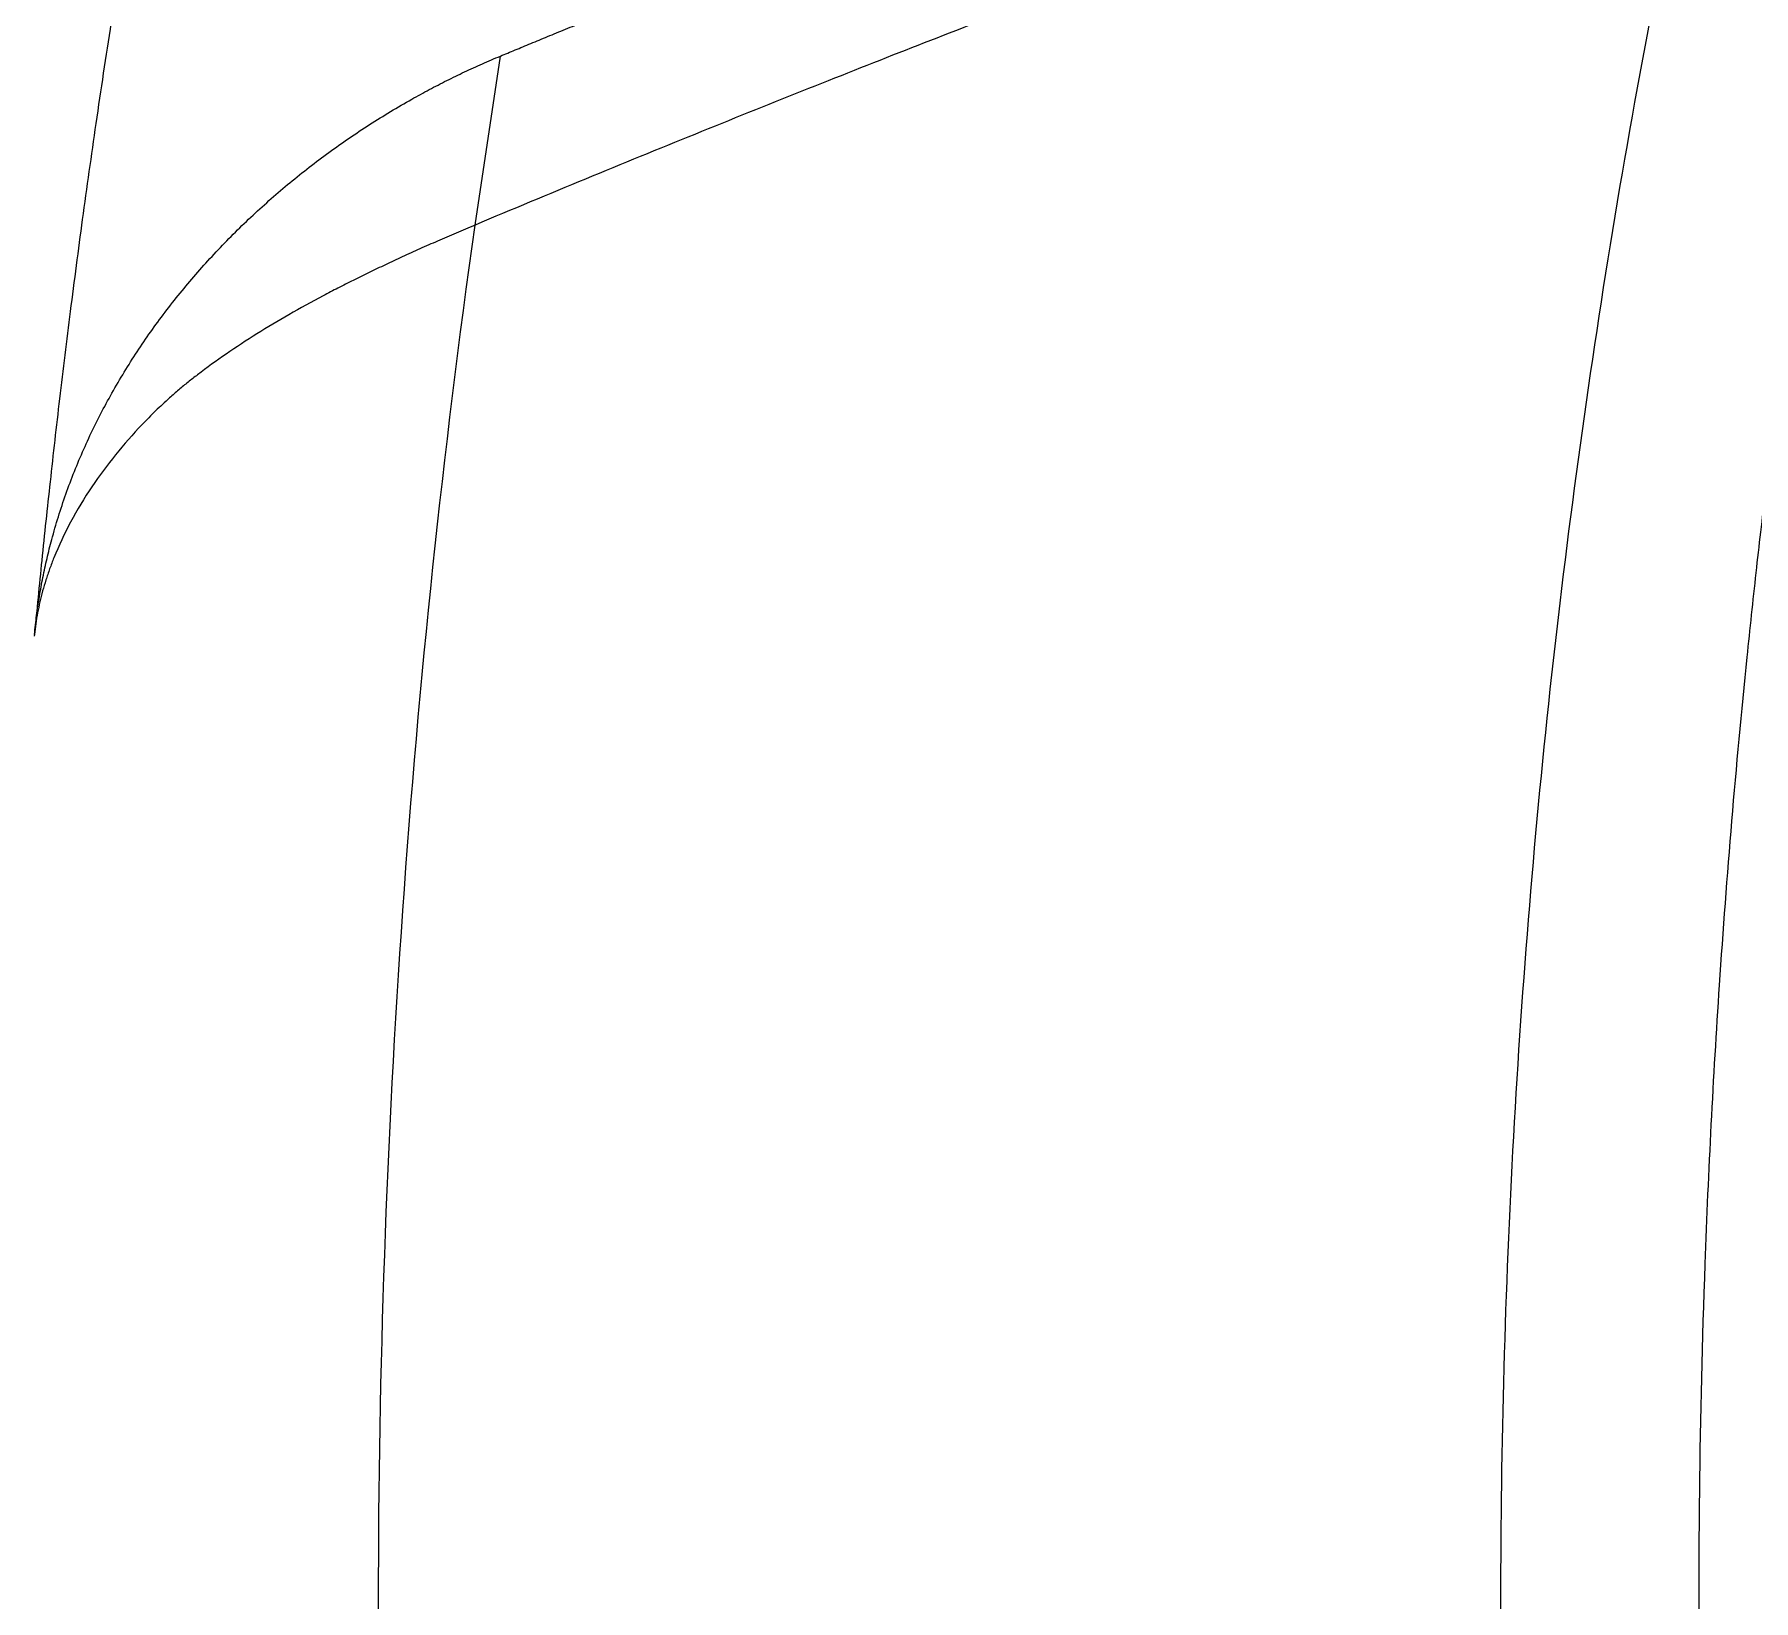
# Model space of a CAD drawing. Extents: x 525 to 609, y 649 to 778.
# Drawn here: x 528.484 to 532.894, y 695.454 to 699.471 of the extents above; entities that cross this region are included whole.
import ezdxf

# ---------------------------------------------------------------- set-up
doc = ezdxf.new("R2010")
doc.units = 0
doc.header["$MEASUREMENT"] = 0
doc.layers.add('1', color=4, linetype='Continuous')

# ---------------------------------------------------------------- blocks, each defined once
blk = doc.blocks.new('JETSETTER')
at = {"layer": '1', "color": 3, "linetype": 'Continuous', "lineweight": 25}
for p, q in [((4.4866, 29.8579), (4.5515, 30.2912)), ((3.3564, 28.8075), (3.356, 28.8034))]:
    blk.add_line(p, q, dxfattribs=at)
for points, knots in [([(3.8429, 31.9338), (3.8363, 31.9031), (3.822, 31.837), (3.7995, 31.7308), (3.7746, 31.6105), (3.7475, 31.4761), (3.7184, 31.3276), (3.6875, 31.1649), (3.6551, 30.988), (3.6214, 30.7968), (3.5868, 30.5914), (3.5504, 30.3637), (3.5141, 30.1224), (3.4793, 29.8757), (3.4484, 29.6403), (3.4209, 29.416), (3.3967, 29.2031), (3.3752, 29.0016), (3.3626, 28.8709), (3.3564, 28.8075)], [0, 0, 0, 0, 0.0297858, 0.0640745, 0.1028678, 0.1461667, 0.193972, 0.2462832, 0.303099, 0.3644166, 0.4302313, 0.5005366, 0.5828697, 0.6615458, 0.736561, 0.8079133, 0.8756026, 0.9396306, 1, 1, 1, 1]), ([(4.5515, 30.2912), (4.5641, 30.2964), (4.5902, 30.3072), (4.6306, 30.3239), (4.6737, 30.3416), (4.7194, 30.3604), (4.7678, 30.3802), (4.8652, 30.42), (4.9699, 30.4624), (5.104, 30.5164), (5.214, 30.5603), (5.3853, 30.6283), (5.677, 30.7426), (6.0824, 30.8975), (6.4602, 31.0369), (6.7374, 31.1363), (6.9335, 31.2054), (7.1122, 31.2671), (7.2495, 31.3135), (7.3497, 31.3469), (7.4209, 31.3704), (7.4864, 31.3918), (7.5367, 31.4081), (7.5746, 31.4202), (7.6021, 31.429), (7.6282, 31.4373), (7.6527, 31.445), (7.6758, 31.4523), (7.6974, 31.4591), (7.7176, 31.4654), (7.7299, 31.4692), (7.736, 31.4711)], [0, 0, 0, 0, 0.008814, 0.018268, 0.028362, 0.039099, 0.050481, 0.06251, 0.108021, 0.125014, 0.158739, 0.187522, 0.250025, 0.374977, 0.499925, 0.564058, 0.624933, 0.68868, 0.749935, 0.781855, 0.813336, 0.844373, 0.874962, 0.890823, 0.906621, 0.922353, 0.93802, 0.953618, 0.969149, 0.98461, 1, 1, 1, 1]), ([(8.1748, 31.4141), (8.1677, 31.3815), (8.153, 31.314), (8.1308, 31.2091), (8.1076, 31.0968), (8.0835, 30.9772), (8.0586, 30.8502), (8.033, 30.7159), (8.0069, 30.5742), (7.9803, 30.4251), (7.9535, 30.2685), (7.9266, 30.1046), (7.8997, 29.9331), (7.873, 29.7542), (7.8466, 29.5678), (7.8208, 29.3739), (7.7957, 29.1725), (7.7715, 28.9635), (7.7265, 28.5417), (7.6767, 27.9511), (7.6399, 27.2364), (7.6258, 26.6501), (7.6245, 26.1002), (7.6355, 25.5387), (7.6635, 24.9181), (7.7087, 24.2835), (7.7648, 23.7105), (7.8243, 23.2169), (7.879, 22.8199), (7.9339, 22.4624), (7.9874, 22.1441), (8.0377, 21.865), (8.0837, 21.6248), (8.1241, 21.4233), (8.1496, 21.3019), (8.161, 21.2476)], [0, 0, 0, 0, 0.009756, 0.02023, 0.031424, 0.043335, 0.055966, 0.069315, 0.083382, 0.098168, 0.113673, 0.129896, 0.146838, 0.164498, 0.182877, 0.201974, 0.221789, 0.242323, 0.263576, 0.346033, 0.415883, 0.473127, 0.517766, 0.576948, 0.637589, 0.699691, 0.763252, 0.806184, 0.845306, 0.880616, 0.912116, 0.939804, 0.963681, 0.983746, 1, 1, 1, 1]), ([(7.6364, 31.0467), (7.5857, 31.0303), (7.4628, 30.9901), (7.2163, 30.9071), (6.9068, 30.7994), (6.5329, 30.6648), (6.241, 30.556), (5.9295, 30.4378), (5.7638, 30.374), (5.5036, 30.2719), (5.3263, 30.2018), (5.0512, 30.0912), (4.7701, 29.9762), (4.581, 29.8975), (4.4866, 29.8579)], [0, 0, 0, 0, 0.125, 0.25, 0.375, 0.5, 0.625, 0.625, 0.75, 0.75, 0.8125, 0.875, 0.9375, 1, 1, 1, 1]), ([(3.3564, 28.8075), (3.3572, 28.8157), (3.3589, 28.832), (3.3619, 28.8565), (3.3653, 28.8809), (3.3692, 28.9053), (3.3734, 28.9297), (3.378, 28.954), (3.3831, 28.9784), (3.3886, 29.0027), (3.3945, 29.0269), (3.4089, 29.0824), (3.4358, 29.1688), (3.4813, 29.283), (3.5356, 29.3941), (3.5976, 29.5009), (3.6674, 29.604), (3.7439, 29.7021), (3.8272, 29.7959), (3.9164, 29.8843), (4.0112, 29.9676), (4.1111, 30.0451), (4.2156, 30.1166), (4.3024, 30.1689), (4.369, 30.2053), (4.4141, 30.2286), (4.4596, 30.2507), (4.5053, 30.2717), (4.5361, 30.2847), (4.5515, 30.2912)], [0, 0, 0, 0, 0.012276, 0.024563, 0.036863, 0.049178, 0.061513, 0.073869, 0.086249, 0.098657, 0.111095, 0.123566, 0.184438, 0.246245, 0.307205, 0.369252, 0.430716, 0.493207, 0.555368, 0.618322, 0.68122, 0.744563, 0.808158, 0.871806, 0.897548, 0.923223, 0.948847, 0.974434, 1, 1, 1, 1]), ([(4.4866, 29.8579), (4.4704, 29.8511), (4.4383, 29.8375), (4.391, 29.817), (4.345, 29.7967), (4.3004, 29.7764), (4.2571, 29.7562), (4.2151, 29.7362), (4.1745, 29.7162), (4.1353, 29.6964), (4.0799, 29.6675), (4.0101, 29.6291), (3.9269, 29.5794), (3.8487, 29.5282), (3.7903, 29.4861), (3.7504, 29.4549), (3.7265, 29.4351), (3.6985, 29.4106), (3.6669, 29.3811), (3.6196, 29.3334), (3.5636, 29.2697), (3.5018, 29.1863), (3.4483, 29.0983), (3.4144, 29.0264), (3.3953, 28.9761), (3.3856, 28.9477), (3.3773, 28.9194), (3.3701, 28.8912), (3.3643, 28.8632), (3.3596, 28.8353), (3.3575, 28.8167), (3.3564, 28.8075)], [0, 0, 0, 0, 0.032671, 0.064543, 0.095624, 0.12592, 0.155434, 0.184167, 0.212119, 0.239293, 0.26569, 0.327945, 0.386876, 0.44543, 0.501204, 0.52014, 0.539321, 0.558761, 0.589012, 0.619437, 0.683415, 0.746057, 0.811609, 0.874094, 0.892949, 0.911469, 0.92968, 0.947609, 0.965286, 0.982739, 1, 1, 1, 1]), ([(4.4828, 22.8055), (4.3206, 23.9735), (4.2387, 25.1527), (4.2395, 27.5111), (4.3223, 28.6903), (4.4866, 29.8579)], [0, 0, 0, 0, 0.5, 0.5, 1, 1, 1, 1])]:
    blk.add_open_spline(points, degree=3, knots=knots, dxfattribs=at)
blk.add_open_spline([(7.6364, 31.0467), (7.4648, 30.2737), (7.2049, 28.7087), (7.0739, 26.3323), (7.2032, 23.9558), (7.4603, 22.3907), (7.6295, 21.6173)], degree=3, dxfattribs=at)

msp = doc.modelspace()

# ---------------------------------------------------------------- block references
at = {"layer": '1'}
msp.add_blockref('JETSETTER', (525.1273, 669.1243), dxfattribs=at)

doc.saveas('drawing.dxf')
